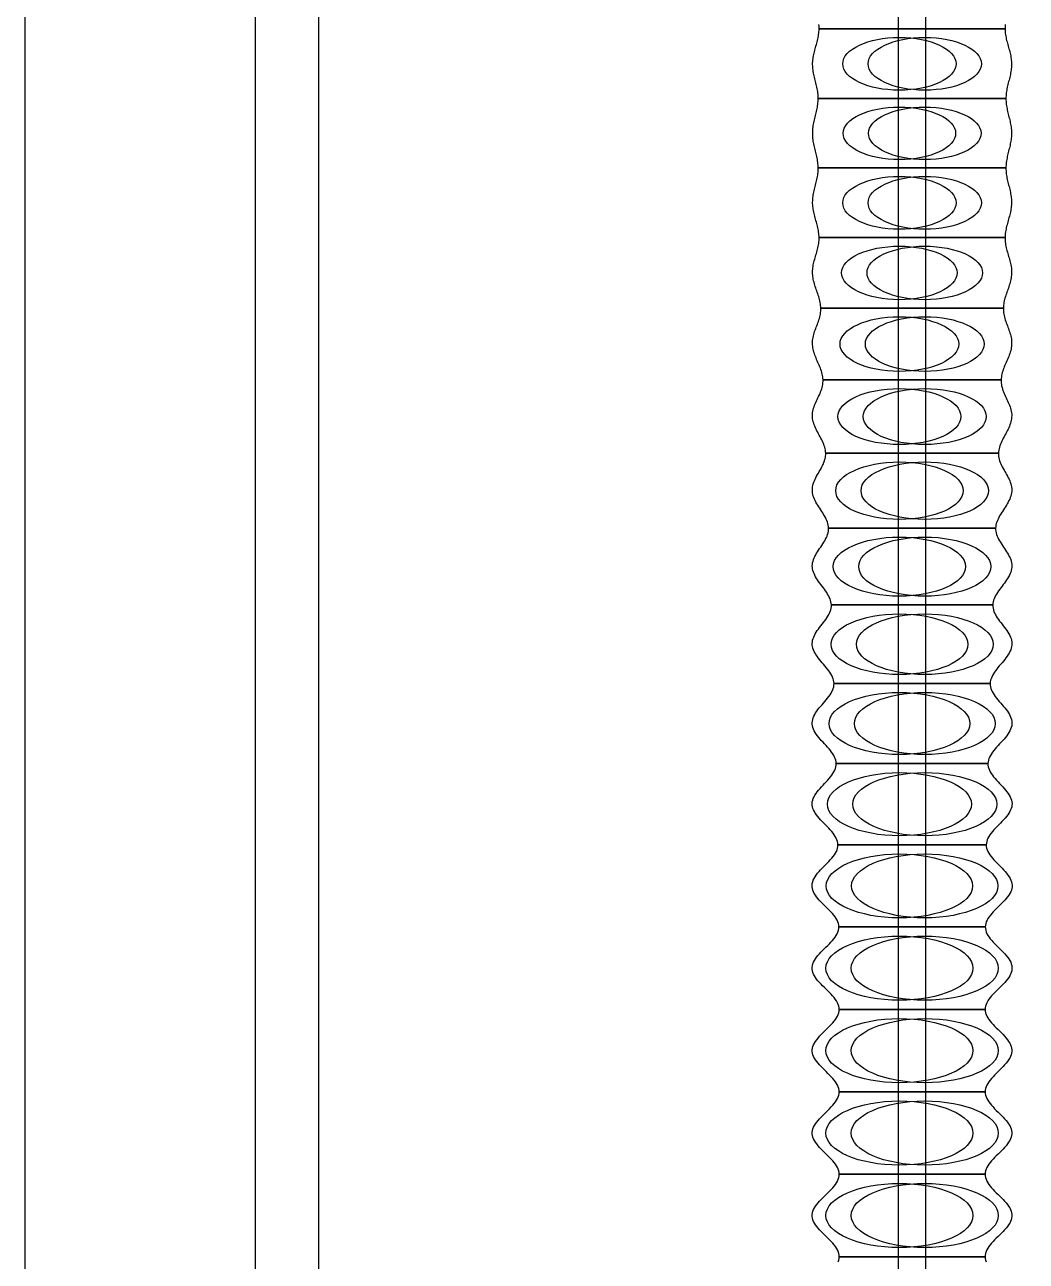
# Model space of a CAD drawing. Extents: x -31 to 31, y -86 to 20.
# Drawn here: x -8.8 to -0.9, y -42.55 to -32.8 of the extents above; entities that cross this region are included whole.
import ezdxf

# ---------------------------------------------------------------- set-up
doc = ezdxf.new("R2010")
doc.units = 0

msp = doc.modelspace()

# ---------------------------------------------------------------- linework, layer by layer
at = {"layer": 'cure'}
msp.add_lwpolyline([(-6.4813, -50.3159), (6.4813, -50.3159), (6.4813, -17), (-6.4813, -17)], close=True, dxfattribs=at)
at = {"layer": 'M1_Neg'}
for points in [[(-2.5406, -33.3845), (-2.5407, -33.3733), (-2.5411, -33.3621), (-2.5419, -33.3509), (-2.5431, -33.3397), (-2.5446, -33.3284), (-2.5464, -33.3172), (-2.5485, -33.306), (-2.5509, -33.2948), (-2.5534, -33.2836), (-2.5561, -33.2724), (-2.5589, -33.2612), (-2.5618, -33.25), (-2.5647, -33.2388), (-2.5676, -33.2276), (-2.5703, -33.2163), (-2.573, -33.2051), (-2.5754, -33.1939), (-2.5776, -33.1827), (-2.5796, -33.1715), (-2.5813, -33.1603), (-2.5826, -33.1491), (-2.5836, -33.1379), (-2.5842, -33.1267), (-2.5845, -33.1155), (-2.5843, -33.1042), (-2.5838, -33.093), (-2.5829, -33.0818), (-2.5816, -33.0706), (-2.5799, -33.0594), (-2.578, -33.0482), (-2.5757, -33.037), (-2.5732, -33.0258), (-2.5704, -33.0146), (-2.5675, -33.0034), (-2.5644, -32.9921), (-2.5613, -32.9809), (-2.5581, -32.9697), (-2.5549, -32.9585), (-2.5518, -32.9473), (-2.5488, -32.9361), (-2.546, -32.9249), (-2.5433, -32.9137), (-2.5409, -32.9025), (-2.5388, -32.8912), (-2.537, -32.88), (-2.5355, -32.8688), (-2.5344, -32.8576), (-2.5337, -32.8464), (-2.5334, -32.8352), (-1.0666, -32.8352), (-1.0663, -32.8464), (-1.0656, -32.8576), (-1.0645, -32.8688), (-1.063, -32.88), (-1.0612, -32.8912), (-1.0591, -32.9025), (-1.0567, -32.9137), (-1.054, -32.9249), (-1.0512, -32.9361), (-1.0482, -32.9473), (-1.0451, -32.9585), (-1.0419, -32.9697), (-1.0387, -32.9809), (-1.0356, -32.9921), (-1.0325, -33.0034), (-1.0296, -33.0146), (-1.0268, -33.0258), (-1.0243, -33.037), (-1.022, -33.0482), (-1.0201, -33.0594), (-1.0184, -33.0706), (-1.0171, -33.0818), (-1.0162, -33.093), (-1.0157, -33.1042), (-1.0155, -33.1155), (-1.0158, -33.1267), (-1.0164, -33.1379), (-1.0174, -33.1491), (-1.0187, -33.1603), (-1.0204, -33.1715), (-1.0224, -33.1827), (-1.0246, -33.1939), (-1.027, -33.2051), (-1.0297, -33.2163), (-1.0324, -33.2276), (-1.0353, -33.2388), (-1.0382, -33.25), (-1.0411, -33.2612), (-1.0439, -33.2724), (-1.0466, -33.2836), (-1.0491, -33.2948), (-1.0515, -33.306), (-1.0536, -33.3172), (-1.0554, -33.3284), (-1.0569, -33.3397), (-1.0581, -33.3509), (-1.0589, -33.3621), (-1.0593, -33.3733), (-1.0594, -33.3845)], [(-2.5406, -33.9314), (-2.5408, -33.9202), (-2.5414, -33.9091), (-2.5422, -33.8979), (-2.5434, -33.8868), (-2.545, -33.8756), (-2.5468, -33.8644), (-2.5488, -33.8533), (-2.5511, -33.8421), (-2.5536, -33.8309), (-2.5562, -33.8198), (-2.5589, -33.8086), (-2.5617, -33.7975), (-2.5645, -33.7863), (-2.5673, -33.7751), (-2.5699, -33.764), (-2.5725, -33.7528), (-2.5749, -33.7417), (-2.577, -33.7305), (-2.579, -33.7193), (-2.5807, -33.7082), (-2.582, -33.697), (-2.5831, -33.6859), (-2.5838, -33.6747), (-2.5841, -33.6635), (-2.5841, -33.6524), (-2.5838, -33.6412), (-2.5831, -33.63), (-2.582, -33.6189), (-2.5807, -33.6077), (-2.579, -33.5966), (-2.577, -33.5854), (-2.5749, -33.5742), (-2.5725, -33.5631), (-2.5699, -33.5519), (-2.5673, -33.5408), (-2.5645, -33.5296), (-2.5617, -33.5184), (-2.5589, -33.5073), (-2.5562, -33.4961), (-2.5536, -33.485), (-2.5511, -33.4738), (-2.5488, -33.4626), (-2.5468, -33.4515), (-2.545, -33.4403), (-2.5434, -33.4291), (-2.5422, -33.418), (-2.5414, -33.4068), (-2.5408, -33.3957), (-2.5406, -33.3845), (-1.0594, -33.3845), (-1.0592, -33.3957), (-1.0586, -33.4068), (-1.0578, -33.418), (-1.0566, -33.4291), (-1.055, -33.4403), (-1.0532, -33.4515), (-1.0512, -33.4626), (-1.0489, -33.4738), (-1.0464, -33.485), (-1.0438, -33.4961), (-1.0411, -33.5073), (-1.0383, -33.5184), (-1.0355, -33.5296), (-1.0327, -33.5408), (-1.0301, -33.5519), (-1.0275, -33.5631), (-1.0251, -33.5742), (-1.023, -33.5854), (-1.021, -33.5966), (-1.0193, -33.6077), (-1.018, -33.6189), (-1.0169, -33.63), (-1.0162, -33.6412), (-1.0159, -33.6524), (-1.0159, -33.6635), (-1.0162, -33.6747), (-1.0169, -33.6859), (-1.018, -33.697), (-1.0193, -33.7082), (-1.021, -33.7193), (-1.023, -33.7305), (-1.0251, -33.7417), (-1.0275, -33.7528), (-1.0301, -33.764), (-1.0327, -33.7751), (-1.0355, -33.7863), (-1.0383, -33.7975), (-1.0411, -33.8086), (-1.0438, -33.8198), (-1.0464, -33.8309), (-1.0489, -33.8421), (-1.0512, -33.8533), (-1.0532, -33.8644), (-1.055, -33.8756), (-1.0566, -33.8868), (-1.0578, -33.8979), (-1.0586, -33.9091), (-1.0592, -33.9202), (-1.0594, -33.9314)], [(-2.5334, -34.4807), (-2.5337, -34.4695), (-2.5344, -34.4583), (-2.5355, -34.4471), (-2.537, -34.4359), (-2.5388, -34.4247), (-2.5409, -34.4134), (-2.5433, -34.4022), (-2.546, -34.391), (-2.5488, -34.3798), (-2.5518, -34.3686), (-2.5549, -34.3574), (-2.5581, -34.3462), (-2.5613, -34.335), (-2.5644, -34.3238), (-2.5675, -34.3125), (-2.5704, -34.3013), (-2.5732, -34.2901), (-2.5757, -34.2789), (-2.578, -34.2677), (-2.5799, -34.2565), (-2.5816, -34.2453), (-2.5829, -34.2341), (-2.5838, -34.2229), (-2.5843, -34.2117), (-2.5845, -34.2004), (-2.5842, -34.1892), (-2.5836, -34.178), (-2.5826, -34.1668), (-2.5813, -34.1556), (-2.5796, -34.1444), (-2.5776, -34.1332), (-2.5754, -34.122), (-2.573, -34.1108), (-2.5703, -34.0996), (-2.5676, -34.0883), (-2.5647, -34.0771), (-2.5618, -34.0659), (-2.5589, -34.0547), (-2.5561, -34.0435), (-2.5534, -34.0323), (-2.5509, -34.0211), (-2.5485, -34.0099), (-2.5464, -33.9987), (-2.5446, -33.9875), (-2.5431, -33.9762), (-2.5419, -33.965), (-2.5411, -33.9538), (-2.5407, -33.9426), (-2.5406, -33.9314), (-1.0594, -33.9314), (-1.0593, -33.9426), (-1.0589, -33.9538), (-1.0581, -33.965), (-1.0569, -33.9762), (-1.0554, -33.9875), (-1.0536, -33.9987), (-1.0515, -34.0099), (-1.0491, -34.0211), (-1.0466, -34.0323), (-1.0439, -34.0435), (-1.0411, -34.0547), (-1.0382, -34.0659), (-1.0353, -34.0771), (-1.0324, -34.0883), (-1.0297, -34.0996), (-1.027, -34.1108), (-1.0246, -34.122), (-1.0224, -34.1332), (-1.0204, -34.1444), (-1.0187, -34.1556), (-1.0174, -34.1668), (-1.0164, -34.178), (-1.0158, -34.1892), (-1.0155, -34.2004), (-1.0157, -34.2117), (-1.0162, -34.2229), (-1.0171, -34.2341), (-1.0184, -34.2453), (-1.0201, -34.2565), (-1.022, -34.2677), (-1.0243, -34.2789), (-1.0268, -34.2901), (-1.0296, -34.3013), (-1.0325, -34.3125), (-1.0356, -34.3238), (-1.0387, -34.335), (-1.0419, -34.3462), (-1.0451, -34.3574), (-1.0482, -34.3686), (-1.0512, -34.3798), (-1.054, -34.391), (-1.0567, -34.4022), (-1.0591, -34.4134), (-1.0612, -34.4247), (-1.063, -34.4359), (-1.0645, -34.4471), (-1.0656, -34.4583), (-1.0663, -34.4695), (-1.0666, -34.4807)], [(-2.5201, -35.0366), (-2.5206, -35.0252), (-2.5215, -35.0139), (-2.523, -35.0026), (-2.5249, -34.9912), (-2.5272, -34.9799), (-2.5299, -34.9685), (-2.5329, -34.9572), (-2.5362, -34.9458), (-2.5398, -34.9345), (-2.5436, -34.9231), (-2.5475, -34.9118), (-2.5515, -34.9005), (-2.5555, -34.8891), (-2.5594, -34.8778), (-2.5633, -34.8664), (-2.5669, -34.8551), (-2.5704, -34.8437), (-2.5736, -34.8324), (-2.5765, -34.821), (-2.579, -34.8097), (-2.5811, -34.7984), (-2.5827, -34.787), (-2.5839, -34.7757), (-2.5847, -34.7643), (-2.585, -34.753), (-2.5848, -34.7416), (-2.5841, -34.7303), (-2.583, -34.7189), (-2.5814, -34.7076), (-2.5794, -34.6962), (-2.5771, -34.6849), (-2.5745, -34.6736), (-2.5716, -34.6622), (-2.5684, -34.6509), (-2.5651, -34.6395), (-2.5617, -34.6282), (-2.5583, -34.6168), (-2.5548, -34.6055), (-2.5515, -34.5941), (-2.5482, -34.5828), (-2.5452, -34.5715), (-2.5424, -34.5601), (-2.5399, -34.5488), (-2.5378, -34.5374), (-2.536, -34.5261), (-2.5347, -34.5147), (-2.5338, -34.5034), (-2.5333, -34.492), (-2.5334, -34.4807), (-1.0666, -34.4807), (-1.0667, -34.492), (-1.0662, -34.5034), (-1.0653, -34.5147), (-1.064, -34.5261), (-1.0622, -34.5374), (-1.0601, -34.5488), (-1.0576, -34.5601), (-1.0548, -34.5715), (-1.0518, -34.5828), (-1.0485, -34.5941), (-1.0452, -34.6055), (-1.0417, -34.6168), (-1.0383, -34.6282), (-1.0349, -34.6395), (-1.0316, -34.6509), (-1.0284, -34.6622), (-1.0255, -34.6736), (-1.0229, -34.6849), (-1.0206, -34.6962), (-1.0186, -34.7076), (-1.017, -34.7189), (-1.0159, -34.7303), (-1.0152, -34.7416), (-1.015, -34.753), (-1.0153, -34.7643), (-1.0161, -34.7757), (-1.0173, -34.787), (-1.0189, -34.7984), (-1.021, -34.8097), (-1.0235, -34.821), (-1.0264, -34.8324), (-1.0296, -34.8437), (-1.0331, -34.8551), (-1.0367, -34.8664), (-1.0406, -34.8778), (-1.0445, -34.8891), (-1.0485, -34.9005), (-1.0525, -34.9118), (-1.0564, -34.9231), (-1.0602, -34.9345), (-1.0638, -34.9458), (-1.0671, -34.9572), (-1.0701, -34.9685), (-1.0728, -34.9799), (-1.0751, -34.9912), (-1.077, -35.0026), (-1.0785, -35.0139), (-1.0794, -35.0252), (-1.0799, -35.0366)], [(-2.5022, -35.6023), (-2.5029, -35.5908), (-2.5042, -35.5792), (-2.506, -35.5677), (-2.5085, -35.5561), (-2.5114, -35.5446), (-2.5149, -35.533), (-2.5187, -35.5215), (-2.523, -35.5099), (-2.5276, -35.4984), (-2.5324, -35.4869), (-2.5374, -35.4753), (-2.5425, -35.4638), (-2.5476, -35.4522), (-2.5527, -35.4407), (-2.5576, -35.4291), (-2.5623, -35.4176), (-2.5667, -35.406), (-2.5708, -35.3945), (-2.5745, -35.3829), (-2.5777, -35.3714), (-2.5804, -35.3599), (-2.5826, -35.3483), (-2.5841, -35.3368), (-2.5851, -35.3252), (-2.5855, -35.3137), (-2.5852, -35.3021), (-2.5844, -35.2906), (-2.583, -35.279), (-2.581, -35.2675), (-2.5785, -35.2559), (-2.5756, -35.2444), (-2.5722, -35.2329), (-2.5685, -35.2213), (-2.5645, -35.2098), (-2.5603, -35.1982), (-2.556, -35.1867), (-2.5516, -35.1751), (-2.5472, -35.1636), (-2.543, -35.152), (-2.5389, -35.1405), (-2.535, -35.1289), (-2.5315, -35.1174), (-2.5283, -35.1059), (-2.5256, -35.0943), (-2.5234, -35.0828), (-2.5217, -35.0712), (-2.5205, -35.0597), (-2.52, -35.0481), (-2.5201, -35.0366), (-1.0799, -35.0366), (-1.08, -35.0481), (-1.0795, -35.0597), (-1.0783, -35.0712), (-1.0766, -35.0828), (-1.0744, -35.0943), (-1.0717, -35.1059), (-1.0685, -35.1174), (-1.065, -35.1289), (-1.0611, -35.1405), (-1.057, -35.152), (-1.0528, -35.1636), (-1.0484, -35.1751), (-1.044, -35.1867), (-1.0397, -35.1982), (-1.0355, -35.2098), (-1.0315, -35.2213), (-1.0278, -35.2329), (-1.0244, -35.2444), (-1.0215, -35.2559), (-1.019, -35.2675), (-1.017, -35.279), (-1.0156, -35.2906), (-1.0148, -35.3021), (-1.0145, -35.3137), (-1.0149, -35.3252), (-1.0159, -35.3368), (-1.0174, -35.3483), (-1.0196, -35.3599), (-1.0223, -35.3714), (-1.0255, -35.3829), (-1.0292, -35.3945), (-1.0333, -35.406), (-1.0377, -35.4176), (-1.0424, -35.4291), (-1.0473, -35.4407), (-1.0524, -35.4522), (-1.0575, -35.4638), (-1.0626, -35.4753), (-1.0676, -35.4869), (-1.0724, -35.4984), (-1.077, -35.5099), (-1.0813, -35.5215), (-1.0851, -35.533), (-1.0886, -35.5446), (-1.0915, -35.5561), (-1.094, -35.5677), (-1.0958, -35.5792), (-1.0971, -35.5908), (-1.0978, -35.6023)], [(-2.4814, -36.1802), (-2.4822, -36.1684), (-2.4838, -36.1566), (-2.4861, -36.1448), (-2.4891, -36.133), (-2.4928, -36.1212), (-2.4972, -36.1094), (-2.5021, -36.0976), (-2.5074, -36.0858), (-2.5132, -36.0741), (-2.5193, -36.0623), (-2.5256, -36.0505), (-2.532, -36.0387), (-2.5384, -36.0269), (-2.5448, -36.0151), (-2.551, -36.0033), (-2.557, -35.9915), (-2.5625, -35.9797), (-2.5677, -35.9679), (-2.5723, -35.9561), (-2.5763, -35.9443), (-2.5797, -35.9325), (-2.5824, -35.9207), (-2.5843, -35.9089), (-2.5855, -35.8971), (-2.586, -35.8854), (-2.5856, -35.8736), (-2.5845, -35.8618), (-2.5827, -35.85), (-2.5801, -35.8382), (-2.577, -35.8264), (-2.5732, -35.8146), (-2.5689, -35.8028), (-2.5642, -35.791), (-2.5591, -35.7792), (-2.5538, -35.7674), (-2.5482, -35.7556), (-2.5426, -35.7438), (-2.5371, -35.732), (-2.5316, -35.7202), (-2.5264, -35.7085), (-2.5215, -35.6967), (-2.517, -35.6849), (-2.5129, -35.6731), (-2.5094, -35.6613), (-2.5066, -35.6495), (-2.5044, -35.6377), (-2.5029, -35.6259), (-2.5022, -35.6141), (-2.5022, -35.6023), (-1.0978, -35.6023), (-1.0978, -35.6141), (-1.0971, -35.6259), (-1.0956, -35.6377), (-1.0934, -35.6495), (-1.0906, -35.6613), (-1.0871, -35.6731), (-1.083, -35.6849), (-1.0785, -35.6967), (-1.0736, -35.7085), (-1.0684, -35.7202), (-1.0629, -35.732), (-1.0574, -35.7438), (-1.0518, -35.7556), (-1.0462, -35.7674), (-1.0409, -35.7792), (-1.0358, -35.791), (-1.0311, -35.8028), (-1.0268, -35.8146), (-1.023, -35.8264), (-1.0199, -35.8382), (-1.0173, -35.85), (-1.0155, -35.8618), (-1.0144, -35.8736), (-1.014, -35.8854), (-1.0145, -35.8971), (-1.0157, -35.9089), (-1.0176, -35.9207), (-1.0203, -35.9325), (-1.0237, -35.9443), (-1.0277, -35.9561), (-1.0323, -35.9679), (-1.0375, -35.9797), (-1.043, -35.9915), (-1.049, -36.0033), (-1.0552, -36.0151), (-1.0616, -36.0269), (-1.068, -36.0387), (-1.0744, -36.0505), (-1.0807, -36.0623), (-1.0868, -36.0741), (-1.0926, -36.0858), (-1.0979, -36.0976), (-1.1028, -36.1094), (-1.1072, -36.1212), (-1.1109, -36.133), (-1.1139, -36.1448), (-1.1162, -36.1566), (-1.1178, -36.1684), (-1.1186, -36.1802)], [(-2.459, -36.7716), (-2.46, -36.7596), (-2.4618, -36.7475), (-2.4646, -36.7354), (-2.4683, -36.7234), (-2.4728, -36.7113), (-2.4781, -36.6992), (-2.4841, -36.6871), (-2.4906, -36.6751), (-2.4977, -36.663), (-2.5051, -36.6509), (-2.5129, -36.6389), (-2.5207, -36.6268), (-2.5286, -36.6147), (-2.5364, -36.6027), (-2.544, -36.5906), (-2.5513, -36.5785), (-2.5581, -36.5664), (-2.5644, -36.5544), (-2.57, -36.5423), (-2.5749, -36.5302), (-2.579, -36.5182), (-2.5822, -36.5061), (-2.5846, -36.494), (-2.586, -36.4819), (-2.5865, -36.4699), (-2.586, -36.4578), (-2.5845, -36.4457), (-2.5822, -36.4337), (-2.579, -36.4216), (-2.575, -36.4095), (-2.5703, -36.3975), (-2.5649, -36.3854), (-2.559, -36.3733), (-2.5527, -36.3612), (-2.546, -36.3492), (-2.5391, -36.3371), (-2.5321, -36.325), (-2.5252, -36.313), (-2.5184, -36.3009), (-2.5118, -36.2888), (-2.5057, -36.2768), (-2.5001, -36.2647), (-2.495, -36.2526), (-2.4906, -36.2405), (-2.487, -36.2285), (-2.4843, -36.2164), (-2.4824, -36.2043), (-2.4814, -36.1923), (-2.4814, -36.1802), (-1.1186, -36.1802), (-1.1186, -36.1923), (-1.1176, -36.2043), (-1.1157, -36.2164), (-1.113, -36.2285), (-1.1094, -36.2405), (-1.105, -36.2526), (-1.0999, -36.2647), (-1.0943, -36.2768), (-1.0882, -36.2888), (-1.0816, -36.3009), (-1.0748, -36.313), (-1.0679, -36.325), (-1.0609, -36.3371), (-1.054, -36.3492), (-1.0473, -36.3612), (-1.041, -36.3733), (-1.0351, -36.3854), (-1.0297, -36.3975), (-1.025, -36.4095), (-1.021, -36.4216), (-1.0178, -36.4337), (-1.0155, -36.4457), (-1.014, -36.4578), (-1.0135, -36.4699), (-1.014, -36.4819), (-1.0154, -36.494), (-1.0178, -36.5061), (-1.021, -36.5182), (-1.0251, -36.5302), (-1.03, -36.5423), (-1.0356, -36.5544), (-1.0419, -36.5664), (-1.0487, -36.5785), (-1.056, -36.5906), (-1.0636, -36.6027), (-1.0714, -36.6147), (-1.0793, -36.6268), (-1.0871, -36.6389), (-1.0949, -36.6509), (-1.1023, -36.663), (-1.1094, -36.6751), (-1.1159, -36.6871), (-1.1219, -36.6992), (-1.1272, -36.7113), (-1.1317, -36.7234), (-1.1354, -36.7354), (-1.1382, -36.7475), (-1.14, -36.7596), (-1.141, -36.7716)], [(-2.4367, -37.3771), (-2.4377, -37.3647), (-2.4399, -37.3524), (-2.4431, -37.34), (-2.4474, -37.3277), (-2.4528, -37.3153), (-2.459, -37.303), (-2.466, -37.2906), (-2.4738, -37.2782), (-2.4822, -37.2659), (-2.491, -37.2535), (-2.5001, -37.2412), (-2.5094, -37.2288), (-2.5188, -37.2165), (-2.528, -37.2041), (-2.537, -37.1917), (-2.5456, -37.1794), (-2.5537, -37.167), (-2.5611, -37.1547), (-2.5678, -37.1423), (-2.5735, -37.13), (-2.5784, -37.1176), (-2.5822, -37.1053), (-2.5849, -37.0929), (-2.5865, -37.0805), (-2.5869, -37.0682), (-2.5863, -37.0558), (-2.5845, -37.0435), (-2.5816, -37.0311), (-2.5777, -37.0188), (-2.5728, -37.0064), (-2.567, -36.994), (-2.5605, -36.9817), (-2.5534, -36.9693), (-2.5457, -36.957), (-2.5376, -36.9446), (-2.5293, -36.9323), (-2.5208, -36.9199), (-2.5124, -36.9076), (-2.5042, -36.8952), (-2.4963, -36.8828), (-2.4889, -36.8705), (-2.482, -36.8581), (-2.4759, -36.8458), (-2.4706, -36.8334), (-2.4661, -36.8211), (-2.4627, -36.8087), (-2.4604, -36.7963), (-2.4591, -36.784), (-2.459, -36.7716), (-1.141, -36.7716), (-1.1409, -36.784), (-1.1396, -36.7963), (-1.1373, -36.8087), (-1.1339, -36.8211), (-1.1294, -36.8334), (-1.1241, -36.8458), (-1.118, -36.8581), (-1.1111, -36.8705), (-1.1037, -36.8828), (-1.0958, -36.8952), (-1.0876, -36.9076), (-1.0792, -36.9199), (-1.0707, -36.9323), (-1.0624, -36.9446), (-1.0543, -36.957), (-1.0466, -36.9693), (-1.0395, -36.9817), (-1.033, -36.994), (-1.0272, -37.0064), (-1.0223, -37.0188), (-1.0184, -37.0311), (-1.0155, -37.0435), (-1.0137, -37.0558), (-1.0131, -37.0682), (-1.0135, -37.0805), (-1.0151, -37.0929), (-1.0178, -37.1053), (-1.0216, -37.1176), (-1.0265, -37.13), (-1.0322, -37.1423), (-1.0389, -37.1547), (-1.0463, -37.167), (-1.0544, -37.1794), (-1.063, -37.1917), (-1.072, -37.2041), (-1.0812, -37.2165), (-1.0906, -37.2288), (-1.0999, -37.2412), (-1.109, -37.2535), (-1.1178, -37.2659), (-1.1262, -37.2782), (-1.134, -37.2906), (-1.141, -37.303), (-1.1472, -37.3153), (-1.1526, -37.3277), (-1.1569, -37.34), (-1.1601, -37.3524), (-1.1623, -37.3647), (-1.1633, -37.3771)], [(-2.4158, -37.9961), (-2.4169, -37.9835), (-2.4193, -37.9708), (-2.423, -37.9582), (-2.4279, -37.9456), (-2.434, -37.9329), (-2.4411, -37.9203), (-2.4491, -37.9077), (-2.458, -37.895), (-2.4676, -37.8824), (-2.4777, -37.8698), (-2.4882, -37.8571), (-2.4989, -37.8445), (-2.5097, -37.8319), (-2.5203, -37.8192), (-2.5306, -37.8066), (-2.5404, -37.794), (-2.5497, -37.7813), (-2.5582, -37.7687), (-2.5658, -37.7561), (-2.5724, -37.7435), (-2.5779, -37.7308), (-2.5822, -37.7182), (-2.5852, -37.7056), (-2.587, -37.6929), (-2.5874, -37.6803), (-2.5865, -37.6677), (-2.5843, -37.655), (-2.5809, -37.6424), (-2.5762, -37.6298), (-2.5705, -37.6171), (-2.5637, -37.6045), (-2.5561, -37.5919), (-2.5477, -37.5792), (-2.5387, -37.5666), (-2.5292, -37.554), (-2.5194, -37.5413), (-2.5095, -37.5287), (-2.4997, -37.5161), (-2.4901, -37.5034), (-2.4808, -37.4908), (-2.4721, -37.4782), (-2.464, -37.4655), (-2.4568, -37.4529), (-2.4505, -37.4403), (-2.4453, -37.4276), (-2.4413, -37.415), (-2.4385, -37.4024), (-2.4369, -37.3897), (-2.4367, -37.3771), (-1.1633, -37.3771), (-1.1631, -37.3897), (-1.1615, -37.4024), (-1.1587, -37.415), (-1.1547, -37.4276), (-1.1495, -37.4403), (-1.1432, -37.4529), (-1.136, -37.4655), (-1.1279, -37.4782), (-1.1192, -37.4908), (-1.1099, -37.5034), (-1.1003, -37.5161), (-1.0905, -37.5287), (-1.0806, -37.5413), (-1.0708, -37.554), (-1.0613, -37.5666), (-1.0523, -37.5792), (-1.0439, -37.5919), (-1.0363, -37.6045), (-1.0295, -37.6171), (-1.0238, -37.6298), (-1.0191, -37.6424), (-1.0157, -37.655), (-1.0135, -37.6677), (-1.0126, -37.6803), (-1.013, -37.6929), (-1.0148, -37.7056), (-1.0178, -37.7182), (-1.0221, -37.7308), (-1.0276, -37.7435), (-1.0342, -37.7561), (-1.0418, -37.7687), (-1.0503, -37.7813), (-1.0596, -37.794), (-1.0694, -37.8066), (-1.0797, -37.8192), (-1.0903, -37.8319), (-1.1011, -37.8445), (-1.1118, -37.8571), (-1.1223, -37.8698), (-1.1324, -37.8824), (-1.142, -37.895), (-1.1509, -37.9077), (-1.1589, -37.9203), (-1.166, -37.9329), (-1.1721, -37.9456), (-1.177, -37.9582), (-1.1807, -37.9708), (-1.1831, -37.9835), (-1.1842, -37.9961)], [(-2.398, -38.6273), (-2.3991, -38.6144), (-2.4017, -38.6015), (-2.4057, -38.5886), (-2.4111, -38.5758), (-2.4178, -38.5629), (-2.4257, -38.55), (-2.4346, -38.5371), (-2.4445, -38.5242), (-2.4551, -38.5114), (-2.4664, -38.4985), (-2.478, -38.4856), (-2.4899, -38.4727), (-2.5019, -38.4598), (-2.5137, -38.447), (-2.5252, -38.4341), (-2.5361, -38.4212), (-2.5464, -38.4083), (-2.5558, -38.3954), (-2.5643, -38.3825), (-2.5716, -38.3697), (-2.5776, -38.3568), (-2.5823, -38.3439), (-2.5856, -38.331), (-2.5875, -38.3181), (-2.5878, -38.3053), (-2.5867, -38.2924), (-2.5841, -38.2795), (-2.5802, -38.2666), (-2.5748, -38.2537), (-2.5683, -38.2409), (-2.5606, -38.228), (-2.5519, -38.2151), (-2.5423, -38.2022), (-2.5321, -38.1893), (-2.5213, -38.1764), (-2.5103, -38.1636), (-2.499, -38.1507), (-2.4879, -38.1378), (-2.4769, -38.1249), (-2.4664, -38.112), (-2.4565, -38.0992), (-2.4473, -38.0863), (-2.4391, -38.0734), (-2.432, -38.0605), (-2.426, -38.0476), (-2.4214, -38.0348), (-2.4181, -38.0219), (-2.4162, -38.009), (-2.4158, -37.9961), (-1.1842, -37.9961), (-1.1838, -38.009), (-1.1819, -38.0219), (-1.1786, -38.0348), (-1.174, -38.0476), (-1.168, -38.0605), (-1.1609, -38.0734), (-1.1527, -38.0863), (-1.1435, -38.0992), (-1.1336, -38.112), (-1.1231, -38.1249), (-1.1121, -38.1378), (-1.101, -38.1507), (-1.0897, -38.1636), (-1.0787, -38.1764), (-1.0679, -38.1893), (-1.0577, -38.2022), (-1.0481, -38.2151), (-1.0394, -38.228), (-1.0317, -38.2409), (-1.0252, -38.2537), (-1.0198, -38.2666), (-1.0159, -38.2795), (-1.0133, -38.2924), (-1.0122, -38.3053), (-1.0125, -38.3181), (-1.0144, -38.331), (-1.0177, -38.3439), (-1.0224, -38.3568), (-1.0284, -38.3697), (-1.0357, -38.3825), (-1.0442, -38.3954), (-1.0536, -38.4083), (-1.0639, -38.4212), (-1.0748, -38.4341), (-1.0863, -38.447), (-1.0981, -38.4598), (-1.1101, -38.4727), (-1.122, -38.4856), (-1.1336, -38.4985), (-1.1449, -38.5114), (-1.1555, -38.5242), (-1.1654, -38.5371), (-1.1743, -38.55), (-1.1822, -38.5629), (-1.1889, -38.5758), (-1.1943, -38.5886), (-1.1983, -38.6015), (-1.2009, -38.6144), (-1.202, -38.6273)], [(-2.3847, -39.2683), (-2.3858, -39.2552), (-2.3885, -39.2421), (-2.3927, -39.2291), (-2.3985, -39.216), (-2.4056, -39.2029), (-2.4141, -39.1898), (-2.4237, -39.1767), (-2.4343, -39.1636), (-2.4458, -39.1506), (-2.4579, -39.1375), (-2.4704, -39.1244), (-2.4833, -39.1113), (-2.4962, -39.0982), (-2.5089, -39.0852), (-2.5213, -39.0721), (-2.5331, -39.059), (-2.5441, -39.0459), (-2.5543, -39.0328), (-2.5633, -39.0197), (-2.5711, -39.0067), (-2.5776, -38.9936), (-2.5826, -38.9805), (-2.5861, -38.9674), (-2.588, -38.9543), (-2.5883, -38.9413), (-2.5869, -38.9282), (-2.584, -38.9151), (-2.5795, -38.902), (-2.5736, -38.8889), (-2.5663, -38.8758), (-2.5578, -38.8628), (-2.5482, -38.8497), (-2.5377, -38.8366), (-2.5264, -38.8235), (-2.5146, -38.8104), (-2.5024, -38.7974), (-2.4901, -38.7843), (-2.4778, -38.7712), (-2.4658, -38.7581), (-2.4542, -38.745), (-2.4433, -38.7319), (-2.4332, -38.7189), (-2.4241, -38.7058), (-2.4162, -38.6927), (-2.4096, -38.6796), (-2.4044, -38.6665), (-2.4007, -38.6535), (-2.3985, -38.6404), (-2.398, -38.6273), (-1.202, -38.6273), (-1.2015, -38.6404), (-1.1993, -38.6535), (-1.1956, -38.6665), (-1.1904, -38.6796), (-1.1838, -38.6927), (-1.1759, -38.7058), (-1.1668, -38.7189), (-1.1567, -38.7319), (-1.1458, -38.745), (-1.1342, -38.7581), (-1.1222, -38.7712), (-1.1099, -38.7843), (-1.0976, -38.7974), (-1.0854, -38.8104), (-1.0736, -38.8235), (-1.0623, -38.8366), (-1.0518, -38.8497), (-1.0422, -38.8628), (-1.0337, -38.8758), (-1.0264, -38.8889), (-1.0205, -38.902), (-1.016, -38.9151), (-1.0131, -38.9282), (-1.0117, -38.9413), (-1.012, -38.9543), (-1.0139, -38.9674), (-1.0174, -38.9805), (-1.0224, -38.9936), (-1.0289, -39.0067), (-1.0367, -39.0197), (-1.0457, -39.0328), (-1.0559, -39.0459), (-1.0669, -39.059), (-1.0787, -39.0721), (-1.0911, -39.0852), (-1.1038, -39.0982), (-1.1167, -39.1113), (-1.1296, -39.1244), (-1.1421, -39.1375), (-1.1542, -39.1506), (-1.1657, -39.1636), (-1.1763, -39.1767), (-1.1859, -39.1898), (-1.1944, -39.2029), (-1.2015, -39.216), (-1.2073, -39.2291), (-1.2115, -39.2421), (-1.2142, -39.2552), (-1.2153, -39.2683)], [(-2.3774, -39.9159), (-2.3784, -39.9027), (-2.3811, -39.8895), (-2.3854, -39.8763), (-2.3914, -39.863), (-2.3988, -39.8498), (-2.4076, -39.8366), (-2.4176, -39.8234), (-2.4286, -39.8102), (-2.4406, -39.797), (-2.4532, -39.7837), (-2.4663, -39.7705), (-2.4797, -39.7573), (-2.4932, -39.7441), (-2.5065, -39.7309), (-2.5194, -39.7177), (-2.5317, -39.7044), (-2.5432, -39.6912), (-2.5538, -39.678), (-2.5632, -39.6648), (-2.5713, -39.6516), (-2.578, -39.6384), (-2.5831, -39.6251), (-2.5866, -39.6119), (-2.5885, -39.5987), (-2.5886, -39.5855), (-2.5871, -39.5723), (-2.5838, -39.5591), (-2.579, -39.5458), (-2.5726, -39.5326), (-2.5648, -39.5194), (-2.5557, -39.5062), (-2.5454, -39.493), (-2.5342, -39.4798), (-2.5222, -39.4665), (-2.5096, -39.4533), (-2.4966, -39.4401), (-2.4834, -39.4269), (-2.4703, -39.4137), (-2.4575, -39.4005), (-2.4452, -39.3872), (-2.4335, -39.374), (-2.4228, -39.3608), (-2.4131, -39.3476), (-2.4046, -39.3344), (-2.3975, -39.3212), (-2.3918, -39.308), (-2.3878, -39.2947), (-2.3854, -39.2815), (-2.3847, -39.2683), (-1.2153, -39.2683), (-1.2146, -39.2815), (-1.2122, -39.2947), (-1.2082, -39.308), (-1.2025, -39.3212), (-1.1954, -39.3344), (-1.1869, -39.3476), (-1.1772, -39.3608), (-1.1665, -39.374), (-1.1548, -39.3872), (-1.1425, -39.4005), (-1.1297, -39.4137), (-1.1166, -39.4269), (-1.1034, -39.4401), (-1.0904, -39.4533), (-1.0778, -39.4665), (-1.0658, -39.4798), (-1.0546, -39.493), (-1.0443, -39.5062), (-1.0352, -39.5194), (-1.0274, -39.5326), (-1.021, -39.5458), (-1.0162, -39.5591), (-1.0129, -39.5723), (-1.0114, -39.5855), (-1.0115, -39.5987), (-1.0134, -39.6119), (-1.0169, -39.6251), (-1.022, -39.6384), (-1.0287, -39.6516), (-1.0368, -39.6648), (-1.0462, -39.678), (-1.0568, -39.6912), (-1.0683, -39.7044), (-1.0806, -39.7177), (-1.0935, -39.7309), (-1.1068, -39.7441), (-1.1203, -39.7573), (-1.1337, -39.7705), (-1.1468, -39.7837), (-1.1594, -39.797), (-1.1714, -39.8102), (-1.1824, -39.8234), (-1.1924, -39.8366), (-1.2012, -39.8498), (-1.2086, -39.863), (-1.2146, -39.8763), (-1.2189, -39.8895), (-1.2216, -39.9027), (-1.2226, -39.9159)], [(-2.3755, -40.5659), (-2.3764, -40.5526), (-2.379, -40.5394), (-2.3833, -40.5261), (-2.3892, -40.5128), (-2.3967, -40.4996), (-2.4055, -40.4863), (-2.4156, -40.473), (-2.4267, -40.4598), (-2.4388, -40.4465), (-2.4516, -40.4332), (-2.4648, -40.42), (-2.4784, -40.4067), (-2.492, -40.3935), (-2.5054, -40.3802), (-2.5184, -40.3669), (-2.5308, -40.3537), (-2.5425, -40.3404), (-2.5531, -40.3271), (-2.5626, -40.3139), (-2.5707, -40.3006), (-2.5774, -40.2873), (-2.5826, -40.2741), (-2.586, -40.2608), (-2.5878, -40.2475), (-2.5879, -40.2343), (-2.5862, -40.221), (-2.5828, -40.2077), (-2.5777, -40.1945), (-2.5711, -40.1812), (-2.563, -40.1679), (-2.5536, -40.1547), (-2.5431, -40.1414), (-2.5315, -40.1281), (-2.5192, -40.1149), (-2.5062, -40.1016), (-2.4929, -40.0883), (-2.4794, -40.0751), (-2.4659, -40.0618), (-2.4527, -40.0486), (-2.44, -40.0353), (-2.4281, -40.022), (-2.417, -40.0088), (-2.407, -39.9955), (-2.3982, -39.9822), (-2.3909, -39.969), (-2.385, -39.9557), (-2.3808, -39.9424), (-2.3782, -39.9292), (-2.3774, -39.9159), (-1.2226, -39.9159), (-1.2218, -39.9292), (-1.2192, -39.9424), (-1.215, -39.9557), (-1.2091, -39.969), (-1.2018, -39.9822), (-1.193, -39.9955), (-1.183, -40.0088), (-1.1719, -40.022), (-1.16, -40.0353), (-1.1473, -40.0486), (-1.1341, -40.0618), (-1.1206, -40.0751), (-1.1071, -40.0883), (-1.0938, -40.1016), (-1.0808, -40.1149), (-1.0685, -40.1281), (-1.0569, -40.1414), (-1.0464, -40.1547), (-1.037, -40.1679), (-1.0289, -40.1812), (-1.0223, -40.1945), (-1.0172, -40.2077), (-1.0138, -40.221), (-1.0121, -40.2343), (-1.0122, -40.2475), (-1.014, -40.2608), (-1.0174, -40.2741), (-1.0226, -40.2873), (-1.0293, -40.3006), (-1.0374, -40.3139), (-1.0469, -40.3271), (-1.0575, -40.3404), (-1.0692, -40.3537), (-1.0816, -40.3669), (-1.0946, -40.3802), (-1.108, -40.3935), (-1.1216, -40.4067), (-1.1352, -40.42), (-1.1484, -40.4332), (-1.1612, -40.4465), (-1.1733, -40.4598), (-1.1844, -40.473), (-1.1945, -40.4863), (-1.2033, -40.4996), (-1.2108, -40.5128), (-1.2167, -40.5261), (-1.221, -40.5394), (-1.2236, -40.5526), (-1.2245, -40.5659)], [(-2.3755, -41.2159), (-2.3763, -41.2026), (-2.3789, -41.1894), (-2.3832, -41.1761), (-2.3891, -41.1628), (-2.3965, -41.1496), (-2.4053, -41.1363), (-2.4153, -41.123), (-2.4264, -41.1098), (-2.4384, -41.0965), (-2.4512, -41.0832), (-2.4644, -41.07), (-2.4779, -41.0567), (-2.4914, -41.0435), (-2.5048, -41.0302), (-2.5178, -41.0169), (-2.5302, -41.0037), (-2.5418, -40.9904), (-2.5524, -40.9771), (-2.5618, -40.9639), (-2.57, -40.9506), (-2.5766, -40.9373), (-2.5817, -40.9241), (-2.5851, -40.9108), (-2.5869, -40.8975), (-2.5869, -40.8843), (-2.5851, -40.871), (-2.5817, -40.8577), (-2.5766, -40.8445), (-2.57, -40.8312), (-2.5618, -40.8179), (-2.5524, -40.8047), (-2.5418, -40.7914), (-2.5302, -40.7781), (-2.5178, -40.7649), (-2.5048, -40.7516), (-2.4914, -40.7383), (-2.4779, -40.7251), (-2.4644, -40.7118), (-2.4512, -40.6986), (-2.4384, -40.6853), (-2.4264, -40.672), (-2.4153, -40.6588), (-2.4053, -40.6455), (-2.3965, -40.6322), (-2.3891, -40.619), (-2.3832, -40.6057), (-2.3789, -40.5924), (-2.3763, -40.5792), (-2.3755, -40.5659), (-1.2245, -40.5659), (-1.2237, -40.5792), (-1.2211, -40.5924), (-1.2168, -40.6057), (-1.2109, -40.619), (-1.2035, -40.6322), (-1.1947, -40.6455), (-1.1847, -40.6588), (-1.1736, -40.672), (-1.1616, -40.6853), (-1.1488, -40.6986), (-1.1356, -40.7118), (-1.1221, -40.7251), (-1.1086, -40.7383), (-1.0952, -40.7516), (-1.0822, -40.7649), (-1.0698, -40.7781), (-1.0582, -40.7914), (-1.0476, -40.8047), (-1.0382, -40.8179), (-1.03, -40.8312), (-1.0234, -40.8445), (-1.0183, -40.8577), (-1.0149, -40.871), (-1.0131, -40.8843), (-1.0131, -40.8975), (-1.0149, -40.9108), (-1.0183, -40.9241), (-1.0234, -40.9373), (-1.03, -40.9506), (-1.0382, -40.9639), (-1.0476, -40.9771), (-1.0582, -40.9904), (-1.0698, -41.0037), (-1.0822, -41.0169), (-1.0952, -41.0302), (-1.1086, -41.0435), (-1.1221, -41.0567), (-1.1356, -41.07), (-1.1488, -41.0832), (-1.1616, -41.0965), (-1.1736, -41.1098), (-1.1847, -41.123), (-1.1947, -41.1363), (-1.2035, -41.1496), (-1.2109, -41.1628), (-1.2168, -41.1761), (-1.2211, -41.1894), (-1.2237, -41.2026), (-1.2245, -41.2159)], [(-2.3755, -41.8659), (-2.3763, -41.8526), (-2.3789, -41.8394), (-2.3832, -41.8261), (-2.3891, -41.8128), (-2.3965, -41.7996), (-2.4053, -41.7863), (-2.4153, -41.773), (-2.4264, -41.7598), (-2.4384, -41.7465), (-2.4512, -41.7332), (-2.4644, -41.72), (-2.4779, -41.7067), (-2.4914, -41.6935), (-2.5048, -41.6802), (-2.5178, -41.6669), (-2.5302, -41.6537), (-2.5418, -41.6404), (-2.5524, -41.6271), (-2.5618, -41.6139), (-2.57, -41.6006), (-2.5766, -41.5873), (-2.5817, -41.5741), (-2.5851, -41.5608), (-2.5869, -41.5475), (-2.5869, -41.5343), (-2.5851, -41.521), (-2.5817, -41.5077), (-2.5766, -41.4945), (-2.57, -41.4812), (-2.5618, -41.4679), (-2.5524, -41.4547), (-2.5418, -41.4414), (-2.5302, -41.4281), (-2.5178, -41.4149), (-2.5048, -41.4016), (-2.4914, -41.3883), (-2.4779, -41.3751), (-2.4644, -41.3618), (-2.4512, -41.3486), (-2.4384, -41.3353), (-2.4264, -41.322), (-2.4153, -41.3088), (-2.4053, -41.2955), (-2.3965, -41.2822), (-2.3891, -41.269), (-2.3832, -41.2557), (-2.3789, -41.2424), (-2.3763, -41.2292), (-2.3755, -41.2159), (-1.2245, -41.2159), (-1.2237, -41.2292), (-1.2211, -41.2424), (-1.2168, -41.2557), (-1.2109, -41.269), (-1.2035, -41.2822), (-1.1947, -41.2955), (-1.1847, -41.3088), (-1.1736, -41.322), (-1.1616, -41.3353), (-1.1488, -41.3486), (-1.1356, -41.3618), (-1.1221, -41.3751), (-1.1086, -41.3883), (-1.0952, -41.4016), (-1.0822, -41.4149), (-1.0698, -41.4281), (-1.0582, -41.4414), (-1.0476, -41.4547), (-1.0382, -41.4679), (-1.03, -41.4812), (-1.0234, -41.4945), (-1.0183, -41.5077), (-1.0149, -41.521), (-1.0131, -41.5343), (-1.0131, -41.5475), (-1.0149, -41.5608), (-1.0183, -41.5741), (-1.0234, -41.5873), (-1.03, -41.6006), (-1.0382, -41.6139), (-1.0476, -41.6271), (-1.0582, -41.6404), (-1.0698, -41.6537), (-1.0822, -41.6669), (-1.0952, -41.6802), (-1.1086, -41.6935), (-1.1221, -41.7067), (-1.1356, -41.72), (-1.1488, -41.7332), (-1.1616, -41.7465), (-1.1736, -41.7598), (-1.1847, -41.773), (-1.1947, -41.7863), (-1.2035, -41.7996), (-1.2109, -41.8128), (-1.2168, -41.8261), (-1.2211, -41.8394), (-1.2237, -41.8526), (-1.2245, -41.8659)], [(-2.3755, -42.5159), (-2.3763, -42.5026), (-2.3789, -42.4894), (-2.3832, -42.4761), (-2.3891, -42.4628), (-2.3965, -42.4496), (-2.4053, -42.4363), (-2.4153, -42.423), (-2.4264, -42.4098), (-2.4384, -42.3965), (-2.4512, -42.3832), (-2.4644, -42.37), (-2.4779, -42.3567), (-2.4914, -42.3435), (-2.5048, -42.3302), (-2.5178, -42.3169), (-2.5302, -42.3037), (-2.5418, -42.2904), (-2.5524, -42.2771), (-2.5618, -42.2639), (-2.57, -42.2506), (-2.5766, -42.2373), (-2.5817, -42.2241), (-2.5851, -42.2108), (-2.5869, -42.1975), (-2.5869, -42.1843), (-2.5851, -42.171), (-2.5817, -42.1577), (-2.5766, -42.1445), (-2.57, -42.1312), (-2.5618, -42.1179), (-2.5524, -42.1047), (-2.5418, -42.0914), (-2.5302, -42.0781), (-2.5178, -42.0649), (-2.5048, -42.0516), (-2.4914, -42.0383), (-2.4779, -42.0251), (-2.4644, -42.0118), (-2.4512, -41.9986), (-2.4384, -41.9853), (-2.4264, -41.972), (-2.4153, -41.9588), (-2.4053, -41.9455), (-2.3965, -41.9322), (-2.3891, -41.919), (-2.3832, -41.9057), (-2.3789, -41.8924), (-2.3763, -41.8792), (-2.3755, -41.8659), (-1.2245, -41.8659), (-1.2237, -41.8792), (-1.2211, -41.8924), (-1.2168, -41.9057), (-1.2109, -41.919), (-1.2035, -41.9322), (-1.1947, -41.9455), (-1.1847, -41.9588), (-1.1736, -41.972), (-1.1616, -41.9853), (-1.1488, -41.9986), (-1.1356, -42.0118), (-1.1221, -42.0251), (-1.1086, -42.0383), (-1.0952, -42.0516), (-1.0822, -42.0649), (-1.0698, -42.0781), (-1.0582, -42.0914), (-1.0476, -42.1047), (-1.0382, -42.1179), (-1.03, -42.1312), (-1.0234, -42.1445), (-1.0183, -42.1577), (-1.0149, -42.171), (-1.0131, -42.1843), (-1.0131, -42.1975), (-1.0149, -42.2108), (-1.0183, -42.2241), (-1.0234, -42.2373), (-1.03, -42.2506), (-1.0382, -42.2639), (-1.0476, -42.2771), (-1.0582, -42.2904), (-1.0698, -42.3037), (-1.0822, -42.3169), (-1.0952, -42.3302), (-1.1086, -42.3435), (-1.1221, -42.3567), (-1.1356, -42.37), (-1.1488, -42.3832), (-1.1616, -42.3965), (-1.1736, -42.4098), (-1.1847, -42.423), (-1.1947, -42.4363), (-1.2035, -42.4496), (-1.2109, -42.4628), (-1.2168, -42.4761), (-1.2211, -42.4894), (-1.2237, -42.5026), (-1.2245, -42.5159)]]:
    msp.add_lwpolyline(points, close=True, dxfattribs=at)
for points in [[(-1.0653, -32.8012), (-1.0662, -32.8125), (-1.0667, -32.8239), (-1.0666, -32.8352), (-2.5334, -32.8352), (-2.5333, -32.8239), (-2.5338, -32.8125), (-2.5347, -32.8012)], [(-2.3832, -42.5557), (-2.3789, -42.5424), (-2.3763, -42.5292), (-2.3755, -42.5159), (-1.2245, -42.5159), (-1.2237, -42.5292), (-1.2211, -42.5424), (-1.2168, -42.5557)]]:
    msp.add_lwpolyline(points, dxfattribs=at)
at = {"layer": 'M1_Pos'}
msp.add_lwpolyline([(-8.8, -50.3159), (8.8, -50.3159), (8.8, 0), (-8.8, 0)], close=True, dxfattribs=at)
at = {"layer": 'M1_Pos_holes'}
for points in [[(-1.6913, -32.8352), (-1.6913, -32.2793), (-1.9087, -32.2793), (-1.9087, -32.8352)], [(-1.6913, -33.3845), (-1.6913, -32.8352), (-1.9087, -32.8352), (-1.9087, -33.3845)], [(-1.6913, -33.9314), (-1.6913, -33.3845), (-1.9087, -33.3845), (-1.9087, -33.9314)], [(-1.6913, -34.4807), (-1.6913, -33.9314), (-1.9087, -33.9314), (-1.9087, -34.4807)], [(-1.6913, -35.0366), (-1.6913, -34.4807), (-1.9087, -34.4807), (-1.9087, -35.0366)], [(-1.6913, -35.6023), (-1.6913, -35.0366), (-1.9087, -35.0366), (-1.9087, -35.6023)], [(-1.6913, -36.1802), (-1.6913, -35.6023), (-1.9087, -35.6023), (-1.9087, -36.1802)], [(-1.6913, -36.7716), (-1.6913, -36.1802), (-1.9087, -36.1802), (-1.9087, -36.7716)], [(-1.6913, -37.3771), (-1.6913, -36.7716), (-1.9087, -36.7716), (-1.9087, -37.3771)], [(-1.6913, -37.9961), (-1.6913, -37.3771), (-1.9087, -37.3771), (-1.9087, -37.9961)], [(-1.6913, -38.6273), (-1.6913, -37.9961), (-1.9087, -37.9961), (-1.9087, -38.6273)], [(-1.6913, -39.2683), (-1.6913, -38.6273), (-1.9087, -38.6273), (-1.9087, -39.2683)], [(-1.6913, -39.9159), (-1.6913, -39.2683), (-1.9087, -39.2683), (-1.9087, -39.9159)], [(-1.6913, -40.5659), (-1.6913, -39.9159), (-1.9087, -39.9159), (-1.9087, -40.5659)], [(-1.6913, -41.2159), (-1.6913, -40.5659), (-1.9087, -40.5659), (-1.9087, -41.2159)], [(-1.6913, -41.8659), (-1.6913, -41.2159), (-1.9087, -41.2159), (-1.9087, -41.8659)], [(-1.6913, -42.5159), (-1.6913, -41.8659), (-1.9087, -41.8659), (-1.9087, -42.5159)], [(-1.6913, -43.1659), (-1.6913, -42.5159), (-1.9087, -42.5159), (-1.9087, -43.1659)]]:
    msp.add_lwpolyline(points, close=True, dxfattribs=at)
for centre, major_axis, ratio in [((-1.9, -33.1098), (-0.4469, 0), 0.4658), ((-1.7, -33.1098), (-0.4469, 0), 0.4658), ((-1.9, -33.6579), (-0.4437, 0), 0.4667), ((-1.7, -33.6579), (-0.4437, 0), 0.4667), ((-1.9, -34.2061), (-0.4469, 0), 0.4658), ((-1.7, -34.2061), (-0.4469, 0), 0.4658), ((-1.9, -34.7586), (-0.4556, 0), 0.4633), ((-1.7, -34.7586), (-0.4556, 0), 0.4633), ((-1.9, -35.3194), (-0.4686, 0), 0.4598), ((-1.7, -35.3194), (-0.4686, 0), 0.4598), ((-1.9, -35.8913), (-0.4847, 0), 0.4557), ((-1.7, -35.8913), (-0.4847, 0), 0.4557), ((-1.9, -36.4759), (-0.5027, 0), 0.4514), ((-1.7, -36.4759), (-0.5027, 0), 0.4514), ((-1.9, -37.0744), (-0.5213, 0), 0.4473), ((-1.7, -37.0744), (-0.5213, 0), 0.4473), ((-1.9, -37.6866), (-0.5393, 0), 0.4436), ((-1.7, -37.6866), (-0.5393, 0), 0.4436), ((-1.9, -38.3117), (-0.5554, 0), 0.4405), ((-1.7, -38.3117), (-0.5554, 0), 0.4405), ((-1.9, -38.9478), (-0.5684, 0), 0.4381), ((-1.7, -38.9478), (-0.5684, 0), 0.4381), ((-1.9, -39.5921), (-0.5771, 0), 0.4366), ((-1.7, -39.5921), (-0.5771, 0), 0.4366), ((-1.9, -40.2409), (-0.5803, 0), 0.4361), ((-1.7, -40.2409), (-0.5803, 0), 0.4361), ((-1.9, -40.8909), (-0.5803, 0), 0.4361), ((-1.7, -40.8909), (-0.5803, 0), 0.4361), ((-1.9, -41.5409), (-0.5803, 0), 0.4361), ((-1.7, -41.5409), (-0.5803, 0), 0.4361), ((-1.9, -42.1909), (-0.5803, 0), 0.4361), ((-1.7, -42.1909), (-0.5803, 0), 0.4361)]:
    msp.add_ellipse(centre, major_axis=major_axis, ratio=ratio, dxfattribs=at)
at = {"layer": 'M2_undercutMsk'}
msp.add_lwpolyline([(-6.9813, -55.3159), (6.9813, -55.3159), (6.9813, -12), (-6.9813, -12)], close=True, dxfattribs=at)

doc.saveas('drawing.dxf')
